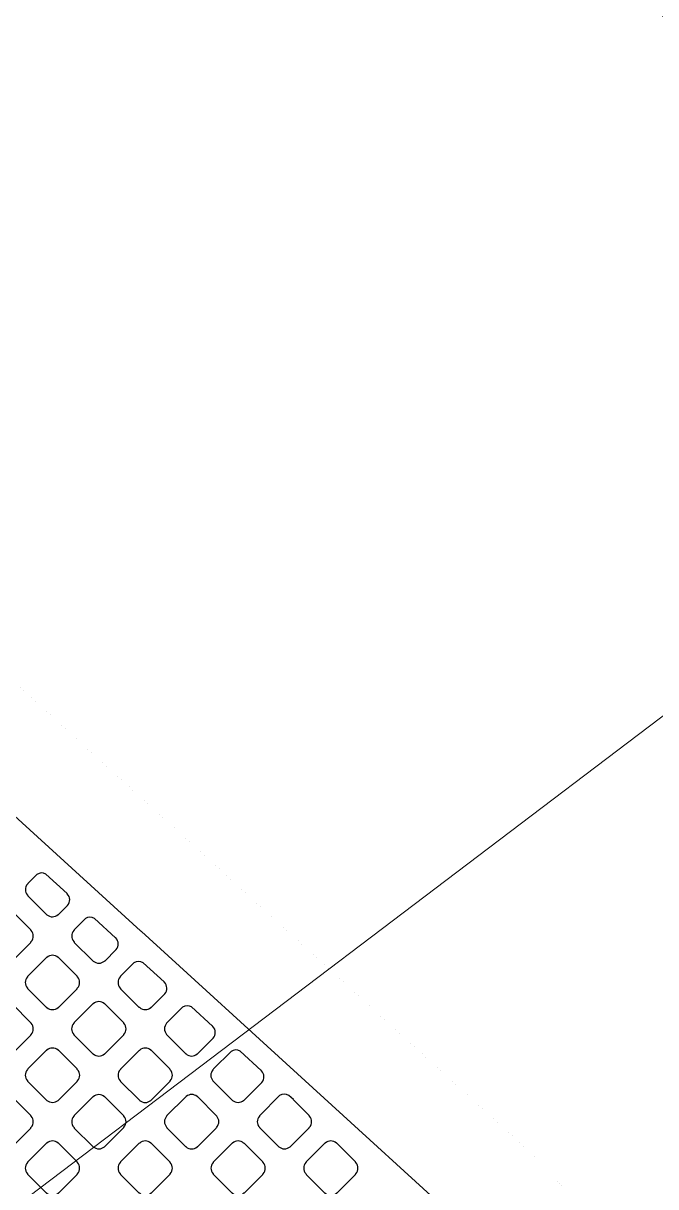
# Model space of a CAD drawing. Extents: x 0 to 248, y 0 to 175.
# Drawn here: x 96.091 to 97.56, y 139.184 to 141.885 of the extents above; entities that cross this region are included whole.
import ezdxf

# ---------------------------------------------------------------- set-up
doc = ezdxf.new("R2010")
doc.units = 0
doc.layers.add('gbr-dxf', color=7, linetype='Continuous')
doc.layers.add('gbr-outline-dxf', color=2, linetype='Continuous')
doc.layers.add('備註', color=1, linetype='Continuous', lineweight=5)

msp = doc.modelspace()

# ---------------------------------------------------------------- linework, layer by layer
at = {"layer": 'gbr-dxf', "linetype": 'Continuous'}
msp.add_lwpolyline([(94.0058, 141.9246), (95.1324, 140.8985, -0.024318), (95.1342, 140.897), (95.3578, 140.6933, -0.03047), (95.36, 140.6913), (96.3632, 139.7776, -0.023884), (96.365, 139.7762), (97.1257, 139.0832, -0.015661), (97.1267, 139.0823, -0.092405), (97.1862, 139.0028, -0.015542), (97.1868, 139.0015, -0.11296), (97.214, 138.8836, -0.013611), (97.214, 138.8824), (97.214, 138.7369)], format="xyb", dxfattribs=at)
for points in [[(96.1003, 139.8865, 0.378509), (96.1003, 139.8606, -0.100082), (96.1013, 139.8588), (96.1438, 139.8163, -0.095585), (96.1455, 139.8153, 0.379465), (96.1714, 139.8154, -0.096608), (96.1731, 139.8163), (96.1929, 139.8361, -0.047158), (96.1934, 139.8369, 0.392615), (96.1928, 139.8639, -0.046076), (96.1923, 139.8646), (96.1428, 139.9097, 0.269396), (96.1222, 139.909), (96.1013, 139.8881, -0.095686)], [(95.9925, 139.7787, 0.378755), (95.9925, 139.7528, -0.092162), (95.9935, 139.7512), (96.0362, 139.7085, -0.087645), (96.0377, 139.7076, 0.379201), (96.0637, 139.7076, -0.096625), (96.0653, 139.7086), (96.1079, 139.7511, -0.096332), (96.1088, 139.7528, 0.379092), (96.1089, 139.7787, -0.100188), (96.1079, 139.7804), (96.0652, 139.8231, -0.088103), (96.0637, 139.824, 0.378698), (96.0378, 139.824, -0.096462), (96.0362, 139.823), (95.9935, 139.7803, -0.096301)], [(96.208, 139.7529, -0.102914), (96.2091, 139.7511), (96.2515, 139.7087, -0.099645), (96.2532, 139.7077, 0.37829), (96.2791, 139.7077, -0.095528), (96.2807, 139.7086), (96.3057, 139.7335, -0.046299), (96.3062, 139.7342, 0.391406), (96.3056, 139.7613, -0.038586), (96.3051, 139.7618), (96.2558, 139.8067, 0.275716), (96.2348, 139.8062), (96.209, 139.7805, -0.096627), (96.2081, 139.7788, 0.379141)], [(96.1002, 139.645, -0.083262), (96.1011, 139.6436), (96.1438, 139.6009, -0.096227), (96.1454, 139.5999, 0.378952), (96.1714, 139.5999, -0.095866), (96.173, 139.6009), (96.2156, 139.6435, -0.096227), (96.2166, 139.6452, 0.378897), (96.2166, 139.6711, -0.091942), (96.2157, 139.6726), (96.1731, 139.7153, -0.095916), (96.1714, 139.7162, 0.379605), (96.1455, 139.7162, -0.096458), (96.1438, 139.7152), (96.1012, 139.6726, -0.096423), (96.1002, 139.671, 0.379357)], [(96.3157, 139.6451, -0.09082), (96.3166, 139.6436), (96.3593, 139.6009, -0.104246), (96.3611, 139.5999, 0.379087), (96.387, 139.5999, -0.09601), (96.3886, 139.6009), (96.4185, 139.6308, -0.046791), (96.4191, 139.6315, 0.39263), (96.4184, 139.6586, -0.053841), (96.4178, 139.6594), (96.3689, 139.7039, 0.280332), (96.3476, 139.7036), (96.3167, 139.6727, -0.096857), (96.3157, 139.6711, 0.379141)], [(95.9926, 139.5633, 0.37947), (95.9926, 139.5374, -0.104392), (95.9936, 139.5356), (96.036, 139.4932, -0.100151), (96.0377, 139.4922, 0.37981), (96.0637, 139.4922, -0.095956), (96.0653, 139.4932), (96.1078, 139.5357, -0.096332), (96.1088, 139.5373, 0.379451), (96.1088, 139.5633, -0.10824), (96.1077, 139.5651), (96.0653, 139.6075, -0.096539), (96.0637, 139.6085, 0.378699), (96.0378, 139.6085, -0.09601), (96.0361, 139.6075), (95.9935, 139.565, -0.096328)], [(96.2079, 139.5633, 0.379116), (96.2079, 139.5373, -0.083163), (96.2088, 139.5359), (96.2516, 139.4931, -0.095895), (96.2533, 139.4921, 0.379201), (96.2792, 139.4921, -0.096625), (96.2809, 139.4931), (96.3234, 139.5357, -0.096111), (96.3244, 139.5373, 0.379092), (96.3245, 139.5633, -0.091768), (96.3235, 139.5648), (96.2807, 139.6076, -0.096195), (96.2791, 139.6086, 0.378338), (96.2532, 139.6086, -0.096025), (96.2516, 139.6076), (96.2089, 139.5649, -0.095895)], [(96.4235, 139.5374, -0.099107), (96.4245, 139.5357), (96.4671, 139.4931, -0.096227), (96.4687, 139.4922, 0.379087), (96.4946, 139.4921, -0.09601), (96.4963, 139.4931), (96.5312, 139.528, -0.04636), (96.5317, 139.5288, 0.39268), (96.5311, 139.5558, -0.065258), (96.5303, 139.5569), (96.4815, 139.6013, 0.275746), (96.4605, 139.6009), (96.4245, 139.5649, -0.096527), (96.4236, 139.5633, 0.378784)], [(96.1002, 139.4296, -0.096625), (96.1012, 139.428), (96.1437, 139.3855, -0.107961), (96.1456, 139.3844, 0.379308), (96.1715, 139.3844, -0.09601), (96.1731, 139.3854), (96.2157, 139.4279, -0.096227), (96.2167, 139.4296, 0.378952), (96.2167, 139.4555, -0.100076), (96.2157, 139.4572), (96.1731, 139.4997, -0.104677), (96.1713, 139.5008, 0.37947), (96.1454, 139.5007, -0.096458), (96.1437, 139.4998), (96.1012, 139.4572, -0.096627), (96.1002, 139.4556, 0.379731)], [(96.3158, 139.4555, 0.379116), (96.3158, 139.4296, -0.092162), (96.3167, 139.428), (96.3594, 139.3853, -0.087645), (96.3609, 139.3843, 0.379201), (96.3869, 139.3844, -0.096625), (96.3885, 139.3853), (96.4311, 139.4279, -0.096111), (96.4321, 139.4296, 0.379092), (96.4321, 139.4555, -0.100093), (96.4311, 139.4572), (96.3885, 139.4999, -0.088103), (96.387, 139.5008, 0.378338), (96.3611, 139.5008, -0.096025), (96.3594, 139.4998), (96.3167, 139.4571, -0.095895)], [(96.5312, 139.4296, -0.090793), (96.5321, 139.4281), (96.5748, 139.3854, -0.104246), (96.5766, 139.3844, 0.379087), (96.6025, 139.3844, -0.09601), (96.6042, 139.3853), (96.6441, 139.4253, -0.04636), (96.6446, 139.426, 0.392357), (96.644, 139.4531, -0.053302), (96.6434, 139.4539), (96.5944, 139.4985, 0.279808), (96.5731, 139.4981), (96.5322, 139.4572, -0.096527), (96.5312, 139.4555, 0.378784)], [(95.9924, 139.3218, -0.10047), (95.9934, 139.3201), (96.036, 139.2775, -0.096111), (96.0377, 139.2765, 0.37981), (96.0637, 139.2765, -0.095956), (96.0653, 139.2775), (96.1079, 139.3201, -0.096332), (96.1089, 139.3218, 0.37981), (96.1089, 139.3478, -0.096625), (96.1079, 139.3494), (96.0651, 139.3922, -0.083651), (96.0637, 139.3931, 0.379731), (96.0377, 139.3931, -0.096458), (96.0361, 139.3921), (95.9934, 139.3495, -0.096627), (95.9924, 139.3478, 0.379731)], [(96.208, 139.3218, -0.096625), (96.209, 139.3201), (96.2514, 139.2778, -0.107961), (96.2533, 139.2767, 0.379308), (96.2792, 139.2767, -0.09601), (96.2808, 139.2777), (96.3234, 139.3202, -0.096227), (96.3244, 139.3219, 0.378952), (96.3244, 139.3478, -0.100076), (96.3234, 139.3495), (96.281, 139.3919, -0.104677), (96.2792, 139.3929, 0.37947), (96.2532, 139.3929, -0.096458), (96.2516, 139.3919), (96.209, 139.3494, -0.096627), (96.208, 139.3478, 0.379731)], [(96.4235, 139.3478, 0.379116), (96.4235, 139.3219, -0.092029), (96.4244, 139.3203), (96.4673, 139.2774, -0.087648), (96.4687, 139.2765, 0.379201), (96.4947, 139.2765, -0.095956), (96.4963, 139.2775), (96.5389, 139.3201, -0.096111), (96.5399, 139.3218, 0.379092), (96.5399, 139.3477, -0.100093), (96.5389, 139.3494), (96.4962, 139.3922, -0.088103), (96.4947, 139.3931, 0.378338), (96.4688, 139.3931, -0.096025), (96.4671, 139.3921), (96.4244, 139.3494, -0.096227)], [(96.639, 139.3218, -0.091376), (96.64, 139.3202), (96.6825, 139.2777, -0.103473), (96.6843, 139.2767, 0.378798), (96.7102, 139.2767, -0.096367), (96.7119, 139.2777), (96.7544, 139.3202, -0.095916), (96.7554, 139.3218, 0.379639), (96.7554, 139.3478, -0.10047), (96.7544, 139.3495), (96.7181, 139.3858), (96.7179, 139.386), (96.7073, 139.3957, 0.280106), (96.686, 139.3953), (96.64, 139.3494, -0.096527), (96.639, 139.3477, 0.378945)], [(96.1002, 139.214, -0.092348), (96.1012, 139.2124), (96.1436, 139.1699, -0.10399), (96.1454, 139.1689, 0.37981), (96.1714, 139.1689, -0.095956), (96.173, 139.1699), (96.2157, 139.2125, -0.096332), (96.2166, 139.2141, 0.37981), (96.2166, 139.2401, -0.087784), (96.2157, 139.2416), (96.173, 139.2843, -0.092233), (96.1715, 139.2852, 0.379731), (96.1455, 139.2852, -0.096458), (96.1439, 139.2842), (96.1012, 139.2416, -0.096627), (96.1002, 139.2399, 0.379731)], [(96.3158, 139.2141, -0.104392), (96.3168, 139.2123), (96.3593, 139.1699, -0.100151), (96.361, 139.1688, 0.379308), (96.387, 139.1688, -0.09601), (96.3886, 139.1698), (96.4312, 139.2123, -0.095916), (96.4321, 139.214, 0.378952), (96.4321, 139.2399, -0.107685), (96.4311, 139.2418), (96.3886, 139.2843, -0.096527), (96.3869, 139.2853, 0.37947), (96.361, 139.2853, -0.096458), (96.3593, 139.2843), (96.3168, 139.2418, -0.096627), (96.3158, 139.2401, 0.379731)], [(96.5313, 139.214, -0.083792), (96.5321, 139.2126), (96.5748, 139.1699, -0.096627), (96.5765, 139.1689, 0.37981), (96.6024, 139.1689, -0.096625), (96.6041, 139.1699), (96.6467, 139.2125, -0.096627), (96.6477, 139.2141, 0.379237), (96.6477, 139.2401, -0.091942), (96.6467, 139.2416), (96.6041, 139.2842, -0.096423), (96.6025, 139.2852, 0.379605), (96.5765, 139.2852, -0.096458), (96.5749, 139.2842), (96.5322, 139.2416, -0.096857), (96.5313, 139.2399, 0.379731)], [(96.7468, 139.2142, -0.100082), (96.7478, 139.2124), (96.7904, 139.1698, -0.095628), (96.7921, 139.1688, 0.379011), (96.818, 139.1688, -0.09601), (96.8196, 139.1698), (96.8622, 139.2123, -0.096227), (96.8632, 139.214, 0.379422), (96.8631, 139.2399, -0.108195), (96.8621, 139.2418), (96.8196, 139.2843, -0.096423), (96.818, 139.2853, 0.379357), (96.792, 139.2853, -0.096507), (96.7904, 139.2843), (96.7478, 139.2417, -0.096527), (96.7468, 139.2401, 0.378945)]]:
    msp.add_lwpolyline(points, format="xyb", close=True, dxfattribs=at)
at = {"layer": 'gbr-outline-dxf', "linetype": 'Continuous', "const_width": 0.000025}
msp.add_lwpolyline([(97.4434, 131.5017), (97.4434, 138.8833, 0.211094), (97.28, 139.253), (91.6067, 144.4193, -0.211095), (91.4434, 144.789), (91.4434, 152.6922, 0.414217), (90.9434, 153.1922), (77.9434, 153.1922, 0.414217), (77.4434, 152.6922), (77.4434, 144.789, 0.211094), (77.6068, 144.4193), (83.2801, 139.253, -0.211095), (83.4434, 138.8833), (83.4434, 130.1255, 0.414217), (83.9434, 129.6255), (88.9434, 129.6255, 0.414217), (89.4434, 130.1255), (89.4434, 130.5017, -0.414217), (89.9434, 131.0017), (96.9434, 131.0017, 0.414217)], format="xyb", close=True, dxfattribs=at)
at = {"layer": '備註', "linetype": 'Continuous'}
msp.add_line((98.7247, 141.1464), (87.2841, 132.4844), dxfattribs=at)
msp.add_circle((100.1876, 144.6255), 3.7741, dxfattribs=at)

doc.saveas('drawing.dxf')
